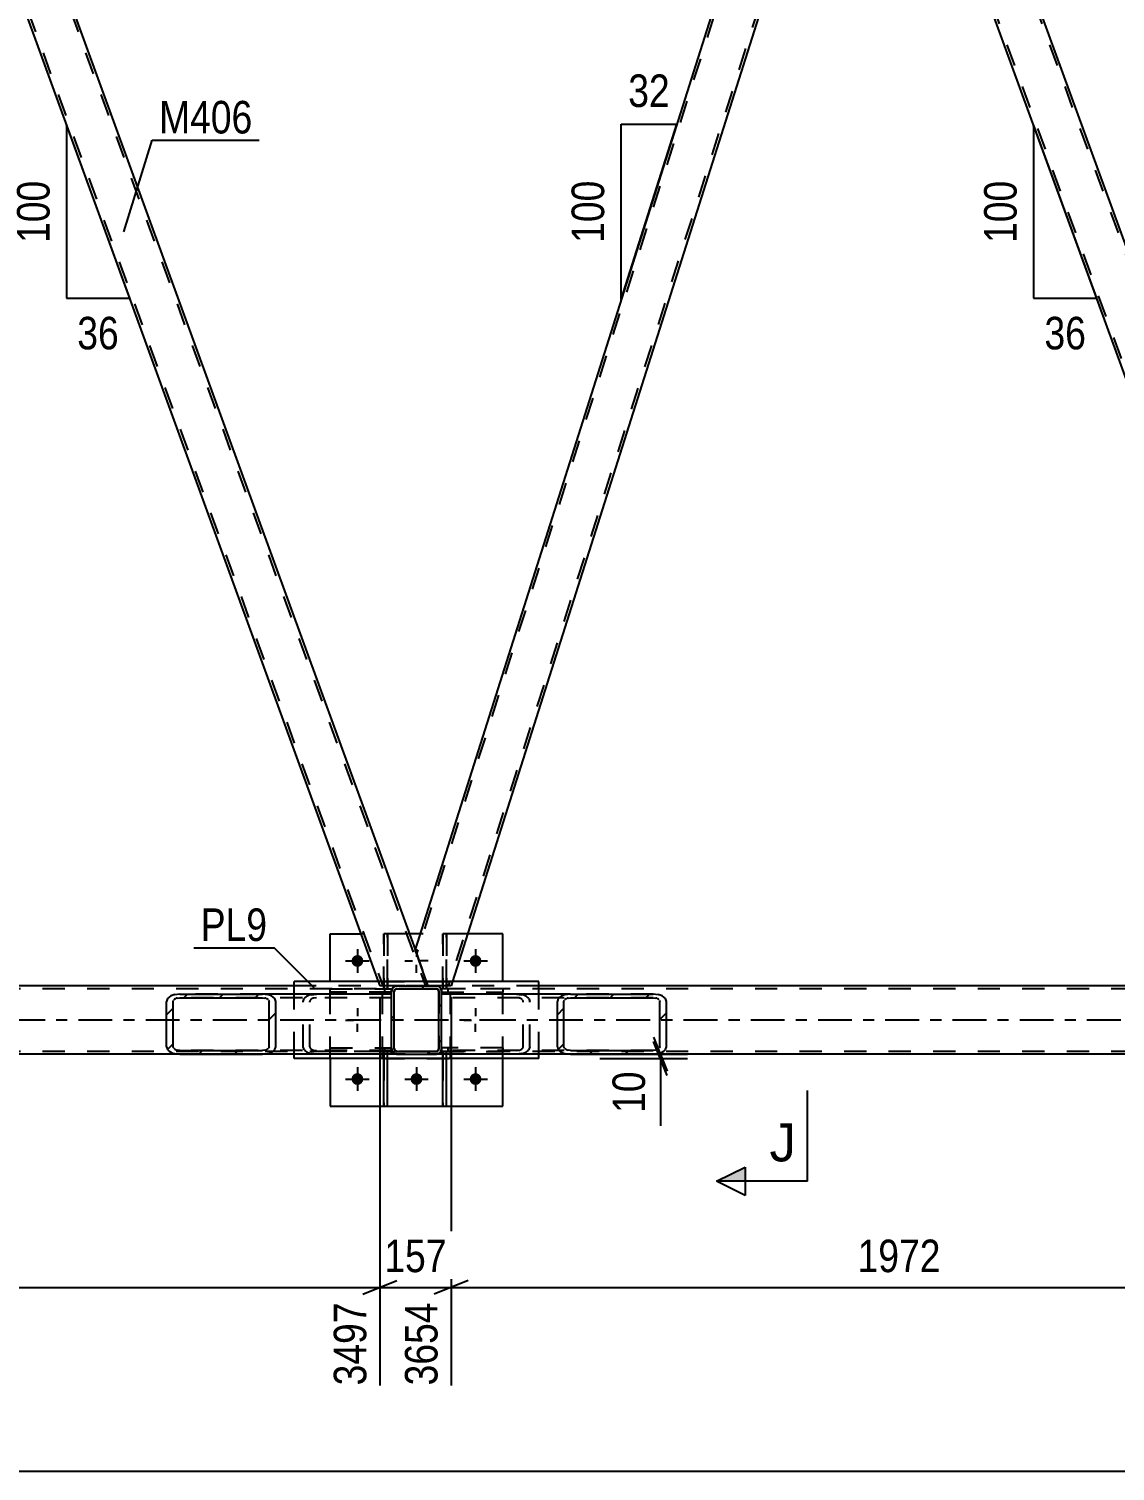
# Model space of a CAD drawing. Header units: millimetres. Extents: x -815 to 374, y -743 to 98.
# Drawn here: x -622.7 to -527, y -304.7 to -177.7 of the extents above; entities that cross this region are included whole.
import ezdxf

# ---------------------------------------------------------------- set-up
doc = ezdxf.new("R2010")
doc.units = ezdxf.units.MM
doc.linetypes.add('DXK_LINE_DOT2', pattern=[3.9198, 1.9599, -1.9599])
doc.linetypes.add('DXK_LINE_DOT3', pattern=[5.9187, 2.979, -0.9799, 0.9799, -0.9799])
doc.styles.add('Arial', font='ARIAL.TTF', dxfattribs={"height": 0.2})
doc.styles.add('Arial Narrow', font='ARIALN.TTF', dxfattribs={"height": 0.2})

# ---------------------------------------------------------------- blocks, each defined once
blk = doc.blocks.new('Part-232933173-7251 - 7159')
at = {"color": 7, "linetype": 'DXK_LINE_DOT2'}
for p, q in [((-596.15, -262.49), (-596.15, -262.17)), ((-596.15, -262.17), (-590.75, -262.17)), ((-590.75, -262.49), (-596.15, -262.49)), ((-591.35, -262.49), (-591.35, -262.17)), ((-591.35, -262.17), (-590.75, -262.17)), ((-591.35, -262.49), (-590.75, -262.49)), ((-590.75, -262.49), (-590.75, -262.17)), ((-590.75, -262.17), (-590.75, -262.49))]:
    blk.add_line(p, q, dxfattribs=at)
blk = doc.blocks.new('Bolt-232933173-7168 - 7159')
at = {"linetype": 'Continuous'}
for points in [[(-593.23, -259.73, -1), (-594.27, -259.73, -1)], [(-582.83, -259.73, -1), (-583.87, -259.73, -1)], [(-593.23, -270.13, -1), (-594.27, -270.13, -1)], [(-588.03, -270.13, -1), (-589.07, -270.13, -1)], [(-582.83, -270.13, -1), (-583.87, -270.13, -1)]]:
    blk.add_hatch(color=1, dxfattribs=at).paths.add_polyline_path(points)
at = {"color": 1, "linetype": 'Continuous'}
for p, q in [((-593.75, -258.69), (-593.75, -260.77)), ((-588.55, -258.69), (-588.55, -259.38)), ((-583.35, -258.69), (-583.35, -260.77)), ((-594.79, -259.73), (-592.71, -259.73)), ((-589.59, -259.73), (-588.9, -259.73)), ((-588.55, -260.77), (-588.55, -260.08)), ((-587.51, -259.73), (-588.2, -259.73)), ((-584.39, -259.73), (-582.31, -259.73)), ((-593.75, -263.89), (-593.75, -264.58)), ((-583.35, -263.89), (-583.35, -264.58)), ((-594.79, -264.93), (-594.1, -264.93)), ((-593.75, -265.97), (-593.75, -265.28)), ((-592.71, -264.93), (-593.4, -264.93)), ((-584.39, -264.93), (-583.7, -264.93)), ((-583.35, -265.97), (-583.35, -265.28)), ((-582.31, -264.93), (-583, -264.93)), ((-593.75, -269.09), (-593.75, -271.17)), ((-588.55, -269.09), (-588.55, -271.17)), ((-583.35, -269.09), (-583.35, -271.17)), ((-594.79, -270.13), (-592.71, -270.13)), ((-589.59, -270.13), (-587.51, -270.13)), ((-584.39, -270.13), (-582.31, -270.13))]:
    blk.add_line(p, q, dxfattribs=at)
blk = doc.blocks.new('Part-232933173-7254 - 7159')
at = {"color": 7, "linetype": 'DXK_LINE_DOT2'}
for p, q in [((-580.95, -267.37), (-586.35, -267.37)), ((-586.35, -267.37), (-586.35, -267.69)), ((-586.35, -267.69), (-586.35, -267.37)), ((-586.35, -267.69), (-580.95, -267.69)), ((-585.75, -267.69), (-585.75, -267.37)), ((-580.95, -267.37), (-580.95, -267.69))]:
    blk.add_line(p, q, dxfattribs=at)
blk = doc.blocks.new('Part-232933173-7247 - 7159')
at = {"color": 7, "linetype": 'DXK_LINE_DOT2'}
for p, q in [((-58.97, -262.17), (-731.67, -262.17)), ((-577.78, -261.93), (-599.32, -261.93)), ((-58.97, -267.69), (-731.67, -267.69)), ((-577.78, -267.93), (-599.32, -267.93))]:
    blk.add_line(p, q, dxfattribs=at)
at = {"color": 2, "linetype": 'Continuous'}
for p, q in [((-599.32, -261.93), (-662.91, -261.93)), ((-514.19, -261.93), (-577.78, -261.93)), ((-599.32, -267.93), (-662.91, -267.93)), ((-514.19, -267.93), (-577.78, -267.93))]:
    blk.add_line(p, q, dxfattribs=at)
at = {"color": 7, "linetype": 'DXK_LINE_DOT3'}
blk.add_line((-58.97, -264.93), (-731.67, -264.93), dxfattribs=at)
blk = doc.blocks.new('Part-232933173-7250 - 7159')
at = {"color": 2, "linetype": 'Continuous'}
for p, q in [((-596.15, -261.53), (-596.15, -257.33)), ((-596.15, -257.33), (-593.45, -257.33)), ((-588.24, -257.33), (-589.19, -257.33)), ((-580.95, -257.33), (-584.04, -257.33)), ((-580.95, -261.53), (-580.95, -257.33)), ((-596.15, -268.33), (-596.15, -272.53)), ((-580.95, -272.53), (-580.95, -268.33)), ((-596.15, -272.53), (-580.95, -272.53))]:
    blk.add_line(p, q, dxfattribs=at)
at = {"color": 7, "linetype": 'DXK_LINE_DOT2'}
for p, q in [((-589.19, -257.33), (-593.45, -257.33)), ((-584.04, -257.33), (-588.24, -257.33)), ((-596.15, -268.33), (-596.15, -261.53)), ((-580.95, -268.33), (-580.95, -261.53))]:
    blk.add_line(p, q, dxfattribs=at)
blk = doc.blocks.new('Part-232933173-7252 - 7159')
at = {"color": 7, "linetype": 'DXK_LINE_DOT2'}
for p, q in [((-596.15, -267.69), (-596.15, -267.37)), ((-596.15, -267.37), (-590.75, -267.37)), ((-590.75, -267.69), (-596.15, -267.69)), ((-591.35, -267.69), (-591.35, -267.37)), ((-591.35, -267.37), (-590.75, -267.37)), ((-591.35, -267.69), (-590.75, -267.69)), ((-590.75, -267.69), (-590.75, -267.37)), ((-590.75, -267.37), (-590.75, -267.69))]:
    blk.add_line(p, q, dxfattribs=at)
blk = doc.blocks.new('Part-232933173-7253 - 7159')
at = {"color": 7, "linetype": 'DXK_LINE_DOT2'}
for p, q in [((-580.95, -262.17), (-586.35, -262.17)), ((-586.35, -262.17), (-586.35, -262.49)), ((-586.35, -262.49), (-586.35, -262.17)), ((-586.35, -262.49), (-580.95, -262.49)), ((-585.75, -262.49), (-585.75, -262.17)), ((-580.95, -262.17), (-580.95, -262.49))]:
    blk.add_line(p, q, dxfattribs=at)
blk = doc.blocks.new('Part-232933173-7255 - 7159')
at = {"color": 7, "linetype": 'DXK_LINE_DOT2'}
for p, q in [((-585.9, -257.33), (-586.22, -257.33)), ((-586.22, -257.33), (-586.22, -261.57)), ((-586.22, -262.17), (-586.22, -257.33)), ((-585.9, -261.57), (-585.9, -257.33)), ((-585.9, -257.33), (-585.9, -262.17)), ((-585.9, -261.57), (-586.22, -261.57)), ((-586.22, -261.57), (-586.22, -262.17)), ((-585.9, -262.17), (-585.9, -261.57)), ((-585.9, -262.17), (-586.22, -262.17)), ((-585.9, -262.17), (-585.9, -262.17))]:
    blk.add_line(p, q, dxfattribs=at)
blk = doc.blocks.new('Part-232933173-7256 - 7159')
at = {"color": 7, "linetype": 'DXK_LINE_DOT2'}
for p, q in [((-591.1, -257.33), (-591.42, -257.33)), ((-591.42, -257.33), (-591.42, -261.57)), ((-591.42, -262.17), (-591.42, -257.33)), ((-591.1, -261.57), (-591.1, -257.33)), ((-591.1, -257.33), (-591.1, -262.17)), ((-591.1, -261.57), (-591.42, -261.57)), ((-591.42, -261.57), (-591.42, -262.17)), ((-591.1, -262.17), (-591.1, -261.57)), ((-591.1, -262.17), (-591.42, -262.17)), ((-591.1, -262.17), (-591.1, -262.17))]:
    blk.add_line(p, q, dxfattribs=at)
blk = doc.blocks.new('Part-232933173-7257 - 7159')
at = {"color": 7, "linetype": 'DXK_LINE_DOT2'}
for p, q in [((-586.22, -267.69), (-586.22, -267.69)), ((-586.22, -267.69), (-586.22, -268.29)), ((-586.22, -268.33), (-586.22, -267.69)), ((-585.9, -267.69), (-586.22, -267.69)), ((-585.9, -268.29), (-585.9, -267.69)), ((-585.9, -268.33), (-585.9, -267.69)), ((-586.22, -268.29), (-586.22, -272.53)), ((-586.22, -268.29), (-585.9, -268.29)), ((-585.9, -272.53), (-585.9, -268.29))]:
    blk.add_line(p, q, dxfattribs=at)
at = {"color": 2, "linetype": 'Continuous'}
for p, q in [((-586.22, -272.53), (-586.22, -268.33)), ((-585.9, -272.53), (-585.9, -268.33)), ((-586.22, -272.53), (-585.9, -272.53))]:
    blk.add_line(p, q, dxfattribs=at)
blk = doc.blocks.new('Part-232933173-7258 - 7159')
at = {"color": 7, "linetype": 'DXK_LINE_DOT2'}
for p, q in [((-591.42, -267.69), (-591.42, -267.69)), ((-591.42, -267.69), (-591.42, -268.29)), ((-591.42, -268.33), (-591.42, -267.69)), ((-591.1, -267.69), (-591.42, -267.69)), ((-591.1, -268.29), (-591.1, -267.69)), ((-591.1, -268.33), (-591.1, -267.69)), ((-591.42, -268.29), (-591.42, -272.53)), ((-591.42, -268.29), (-591.1, -268.29)), ((-591.1, -272.53), (-591.1, -268.29))]:
    blk.add_line(p, q, dxfattribs=at)
at = {"color": 2, "linetype": 'Continuous'}
for p, q in [((-591.42, -272.53), (-591.42, -268.33)), ((-591.1, -272.53), (-591.1, -268.33)), ((-591.42, -272.53), (-591.1, -272.53))]:
    blk.add_line(p, q, dxfattribs=at)
blk = doc.blocks.new('Part-232933173-7259 - 7159')
at = {"color": 7, "linetype": 'DXK_LINE_DOT2'}
for p, q in [((-591.55, -268.33), (-591.55, -261.53)), ((-591.55, -261.53), (-585.55, -261.53)), ((-585.55, -268.33), (-585.55, -261.53)), ((-591.55, -268.33), (-585.55, -268.33))]:
    blk.add_line(p, q, dxfattribs=at)
blk = doc.blocks.new('Part-232933173-7260 - 7159')
at = {"color": 7, "linetype": 'DXK_LINE_DOT2'}
for p, q in [((-590.71, -262.22), (-590.75, -262.41)), ((-590.75, -262.41), (-590.71, -262.22)), ((-590.75, -267.45), (-590.75, -262.41)), ((-590.75, -262.41), (-590.75, -262.41)), ((-590.75, -267.45), (-590.75, -262.41)), ((-590.49, -262.32), (-590.51, -262.41)), ((-590.51, -262.41), (-590.49, -262.32)), ((-590.51, -267.45), (-590.51, -262.41)), ((-590.51, -262.41), (-590.51, -262.41)), ((-590.51, -267.45), (-590.51, -262.41)), ((-590.44, -262.24), (-590.49, -262.32)), ((-590.49, -262.32), (-590.44, -262.24)), ((-590.27, -261.93), (-590.45, -261.96)), ((-590.45, -261.96), (-590.27, -261.93)), ((-590.36, -262.19), (-590.44, -262.24)), ((-590.27, -262.17), (-590.36, -262.19)), ((-586.83, -261.93), (-590.27, -261.93)), ((-590.27, -261.93), (-590.27, -261.93)), ((-586.83, -261.93), (-590.27, -261.93)), ((-590.27, -262.17), (-586.83, -262.17)), ((-590.27, -262.17), (-590.27, -262.17)), ((-586.83, -262.17), (-590.27, -262.17)), ((-586.83, -261.93), (-586.83, -261.93)), ((-586.65, -261.96), (-586.83, -261.93)), ((-586.83, -261.93), (-586.65, -261.96)), ((-586.83, -262.17), (-586.83, -262.17)), ((-586.74, -262.19), (-586.83, -262.17)), ((-586.83, -262.17), (-586.74, -262.19)), ((-586.66, -262.24), (-586.74, -262.19)), ((-586.74, -262.19), (-586.66, -262.24)), ((-586.61, -262.32), (-586.66, -262.24)), ((-586.66, -262.24), (-586.61, -262.32)), ((-586.59, -262.41), (-586.61, -262.32)), ((-586.61, -262.32), (-586.59, -262.41)), ((-586.59, -267.45), (-586.59, -262.41)), ((-586.59, -262.41), (-586.59, -262.41)), ((-586.59, -262.41), (-586.59, -267.45)), ((-586.35, -262.41), (-586.39, -262.22)), ((-586.39, -262.22), (-586.35, -262.41)), ((-586.35, -267.45), (-586.35, -262.41)), ((-586.35, -262.41), (-586.35, -262.41)), ((-586.35, -267.45), (-586.35, -262.41)), ((-590.75, -267.45), (-590.75, -267.45)), ((-590.75, -267.45), (-590.71, -267.63)), ((-590.71, -267.63), (-590.75, -267.45)), ((-590.51, -267.45), (-590.51, -267.45)), ((-590.51, -267.45), (-590.49, -267.54)), ((-590.49, -267.54), (-590.51, -267.45)), ((-590.49, -267.54), (-590.44, -267.62)), ((-590.44, -267.62), (-590.49, -267.54)), ((-590.45, -267.89), (-590.27, -267.93)), ((-590.27, -267.93), (-590.45, -267.89)), ((-590.44, -267.62), (-590.36, -267.67)), ((-590.36, -267.67), (-590.44, -267.62)), ((-590.36, -267.67), (-590.27, -267.69)), ((-590.27, -267.69), (-590.36, -267.67)), ((-590.27, -267.69), (-586.83, -267.69)), ((-590.27, -267.69), (-590.27, -267.69)), ((-586.83, -267.69), (-590.27, -267.69)), ((-590.27, -267.93), (-586.83, -267.93)), ((-590.27, -267.93), (-590.27, -267.93)), ((-590.27, -267.93), (-586.83, -267.93)), ((-586.74, -267.67), (-586.83, -267.69)), ((-586.83, -267.69), (-586.83, -267.69)), ((-586.83, -267.93), (-586.65, -267.89)), ((-586.65, -267.89), (-586.83, -267.93)), ((-586.83, -267.93), (-586.83, -267.93)), ((-586.66, -267.62), (-586.74, -267.67)), ((-586.66, -267.62), (-586.61, -267.54)), ((-586.61, -267.54), (-586.66, -267.62)), ((-586.61, -267.54), (-586.59, -267.45)), ((-586.59, -267.45), (-586.61, -267.54)), ((-586.59, -267.45), (-586.59, -267.45)), ((-586.39, -267.63), (-586.35, -267.45)), ((-586.35, -267.45), (-586.39, -267.63)), ((-586.35, -267.45), (-586.35, -267.45))]:
    blk.add_line(p, q, dxfattribs=at)
at = {"color": 7, "linetype": 'DXK_LINE_DOT3'}
blk.add_line((-588.55, -264.93), (-588.55, -264.93), dxfattribs=at)
at = {"color": 7, "linetype": 'DXK_LINE_DOT2'}
for centre, start, end in [((-590.27, -262.41), 112.5, 157.5), ((-590.27, -262.41), 112.5, 157.5), ((-586.83, -262.41), 22.5, 67.5), ((-586.83, -262.41), 22.5, 67.5), ((-590.27, -267.45), 202.5, 247.5), ((-590.27, -267.45), 202.5, 247.5), ((-586.83, -267.45), 292.5, 337.5), ((-586.83, -267.45), 292.5, 337.5)]:
    blk.add_arc(centre, 0.48, start, end, dxfattribs=at)
blk = doc.blocks.new('Part-232933173-7292 - 7159')
at = {"color": 2, "linetype": 'Continuous'}
for p, q in [((-577.78, -261.53), (-599.32, -261.53)), ((-599.32, -262.65), (-599.32, -261.53)), ((-577.78, -262.65), (-577.78, -261.53)), ((-599.32, -268.33), (-599.32, -267.93)), ((-577.78, -268.33), (-577.78, -267.93)), ((-577.78, -268.33), (-599.32, -268.33))]:
    blk.add_line(p, q, dxfattribs=at)
at = {"color": 7, "linetype": 'DXK_LINE_DOT2'}
for p, q in [((-599.32, -267.93), (-599.32, -262.65)), ((-577.78, -267.93), (-577.78, -262.65))]:
    blk.add_line(p, q, dxfattribs=at)
blk = doc.blocks.new('Part-232933173-7430 - 7159')
at = {"color": 7, "linetype": 'DXK_LINE_DOT2'}
for p, q in [((-545.69, -142.93), (-549.95, -142.93)), ((-548.78, -146.14), (-549.95, -142.93)), ((-506.38, -261.93), (-549.69, -142.93)), ((-502.63, -261.93), (-545.95, -142.93)), ((-545.55, -143.33), (-545.69, -142.93)), ((-502.38, -261.93), (-503.55, -258.73)), ((-506.64, -261.93), (-506.78, -261.53)), ((-506.64, -261.93), (-502.38, -261.93))]:
    blk.add_line(p, q, dxfattribs=at)
at = {"color": 2, "linetype": 'Continuous'}
for p, q in [((-503.55, -258.73), (-545.55, -143.33)), ((-506.78, -261.53), (-548.78, -146.14))]:
    blk.add_line(p, q, dxfattribs=at)
blk = doc.blocks.new('Part-232933173-7316 - 7159')
at = {"linetype": 'Continuous'}
h = blk.add_hatch(dxfattribs=at)
h.set_pattern_fill('', scale=0.7, style=0, pattern_type=0)
h.set_pattern_definition([(45, (-576.0663, -267.536), (-1.57154, 1.57154), [])])
h.paths.add_polyline_path([(-576.15, -267.29), (-576.07, -267.54), (-575.81, -267.74), (-575.44, -267.88), (-574.99, -267.93), (-567.71, -267.93), (-567.27, -267.88), (-566.89, -267.74), (-566.64, -267.54), (-566.55, -267.29), (-566.55, -263.29), (-566.64, -263.05), (-566.89, -262.84), (-567.27, -262.7), (-567.71, -262.65), (-574.99, -262.65), (-575.44, -262.7), (-575.81, -262.84), (-576.07, -263.05), (-576.15, -263.29)])
h.paths.add_polyline_path([(-575.53, -263.17), (-575.4, -263.06), (-575.21, -263), (-574.99, -262.97), (-567.71, -262.97), (-567.49, -263), (-567.3, -263.06), (-567.17, -263.17), (-567.13, -263.29), (-567.13, -267.29), (-567.17, -267.41), (-567.3, -267.52), (-567.49, -267.59), (-567.71, -267.61), (-574.99, -267.61), (-575.21, -267.59), (-575.4, -267.52), (-575.53, -267.41), (-575.57, -267.29), (-575.57, -263.29)])
at = {"color": 2, "linetype": 'Continuous'}
for p, q in [((-574.99, -262.65), (-586.34, -262.65)), ((-574.99, -262.65), (-575.44, -262.7)), ((-574.99, -262.65), (-567.71, -262.65)), ((-567.27, -262.7), (-567.71, -262.65)), ((-576.07, -263.05), (-576.15, -263.29)), ((-576.15, -267.29), (-576.15, -263.29)), ((-575.57, -263.29), (-575.53, -263.17)), ((-575.57, -267.29), (-575.57, -263.29)), ((-575.21, -263), (-574.99, -262.97)), ((-574.99, -262.97), (-567.71, -262.97)), ((-567.71, -262.97), (-567.49, -263)), ((-567.17, -263.17), (-567.13, -263.29)), ((-567.13, -267.29), (-567.13, -263.29)), ((-566.55, -263.29), (-566.64, -263.05)), ((-566.55, -267.29), (-566.55, -263.29)), ((-586.34, -267.74), (-586.34, -267.46)), ((-586.34, -267.93), (-586.34, -267.74)), ((-574.99, -267.93), (-586.34, -267.93)), ((-576.15, -267.29), (-576.07, -267.54)), ((-575.53, -267.41), (-575.57, -267.29)), ((-575.44, -267.88), (-574.99, -267.93)), ((-574.99, -267.61), (-575.21, -267.59)), ((-574.99, -267.61), (-567.71, -267.61)), ((-574.99, -267.93), (-567.71, -267.93)), ((-567.49, -267.59), (-567.71, -267.61)), ((-567.71, -267.93), (-567.27, -267.88)), ((-567.13, -267.29), (-567.17, -267.41)), ((-566.64, -267.54), (-566.55, -267.29))]:
    blk.add_line(p, q, dxfattribs=at)
at = {"color": 7, "linetype": 'DXK_LINE_DOT2'}
for p, q in [((-586.34, -262.65), (-586.34, -262.65)), ((-586.34, -267.54), (-586.34, -262.65)), ((-579.74, -262.65), (-579.3, -262.7)), ((-567.71, -262.65), (-574.99, -262.65)), ((-567.71, -262.97), (-586.34, -262.97)), ((-579.52, -263), (-579.74, -262.97)), ((-579.16, -263.29), (-579.2, -263.17)), ((-579.16, -267.29), (-579.16, -263.29)), ((-578.67, -263.05), (-578.58, -263.29)), ((-578.58, -267.29), (-578.58, -263.29)), ((-567.71, -267.61), (-586.34, -267.61)), ((-586.34, -267.74), (-586.34, -267.61)), ((-579.74, -267.61), (-579.52, -267.59)), ((-579.3, -267.88), (-579.74, -267.93)), ((-579.2, -267.41), (-579.16, -267.29)), ((-578.58, -267.29), (-578.67, -267.54)), ((-567.71, -267.93), (-574.99, -267.93))]:
    blk.add_line(p, q, dxfattribs=at)
for centre, radius, start, end in [((-579.48, -263.77), 1.09, 41.9363, 80.4819), ((-579.61, -263.53), 0.545, 41.9363, 80.4819), ((-579.61, -267.05), 0.545, 279.5182, 318.0638), ((-579.48, -266.81), 1.09, 279.5182, 318.0638)]:
    blk.add_arc(centre, radius, start, end, dxfattribs=at)
at = {"color": 2, "linetype": 'Continuous'}
for centre, radius, start, end in [((-575.26, -263.77), 1.09, 99.5182, 138.0638), ((-567.45, -263.77), 1.09, 41.9363, 80.4819), ((-575.12, -263.53), 0.545, 99.5182, 138.0638), ((-567.58, -263.53), 0.545, 41.9363, 80.4819), ((-575.26, -266.81), 1.09, 221.9363, 260.4819), ((-575.12, -267.05), 0.545, 221.9363, 260.4819), ((-567.58, -267.05), 0.545, 279.5182, 318.0638), ((-567.45, -266.81), 1.09, 279.5182, 318.0638)]:
    blk.add_arc(centre, radius, start, end, dxfattribs=at)
blk = doc.blocks.new('Part-232933173-7446 - 7159')
at = {"linetype": 'Continuous'}
h = blk.add_hatch(dxfattribs=at)
h.set_pattern_fill('', scale=0.7, style=0, pattern_type=0)
h.set_pattern_definition([(45, (-590.5967, -267.7873), (-1.57154, 1.57154), [])])
h.paths.add_polyline_path([(-590.7, -267.63), (-590.6, -267.79), (-590.44, -267.89), (-590.26, -267.93), (-586.82, -267.93), (-586.63, -267.89), (-586.48, -267.79), (-586.37, -267.63), (-586.34, -267.45), (-586.34, -262.41), (-586.37, -262.22), (-586.48, -262.07), (-586.63, -261.96), (-586.82, -261.93), (-590.26, -261.93), (-590.44, -261.96), (-590.6, -262.07), (-590.7, -262.22), (-590.74, -262.41), (-590.74, -267.45)])
h.paths.add_polyline_path([(-590.5, -262.41), (-590.48, -262.32), (-590.43, -262.24), (-590.35, -262.19), (-590.26, -262.17), (-586.82, -262.17), (-586.73, -262.19), (-586.65, -262.24), (-586.6, -262.32), (-586.58, -262.41), (-586.58, -267.45), (-586.6, -267.54), (-586.65, -267.62), (-586.73, -267.67), (-586.82, -267.69), (-590.26, -267.69), (-590.35, -267.67), (-590.43, -267.62), (-590.48, -267.54), (-590.5, -267.45)])
at = {"color": 7, "linetype": 'DXK_LINE_DOT2'}
for p, q in [((-590.74, -262.41), (-590.7, -262.22)), ((-590.74, -267.45), (-590.74, -262.41)), ((-590.48, -262.32), (-590.5, -262.41)), ((-590.5, -267.45), (-590.5, -262.41)), ((-590.43, -262.24), (-590.48, -262.32)), ((-590.44, -261.96), (-590.26, -261.93)), ((-590.35, -262.19), (-590.43, -262.24)), ((-590.26, -262.17), (-590.35, -262.19)), ((-590.26, -261.93), (-586.82, -261.93)), ((-590.26, -262.17), (-586.82, -262.17)), ((-586.82, -261.93), (-586.63, -261.96)), ((-586.73, -262.19), (-586.82, -262.17)), ((-586.65, -262.24), (-586.73, -262.19)), ((-586.6, -262.32), (-586.65, -262.24)), ((-586.58, -262.41), (-586.6, -262.32)), ((-586.58, -267.45), (-586.58, -262.41)), ((-586.37, -262.22), (-586.34, -262.41)), ((-586.34, -267.45), (-586.34, -262.41)), ((-590.7, -267.63), (-590.74, -267.45)), ((-590.5, -267.45), (-590.48, -267.54)), ((-590.48, -267.54), (-590.43, -267.62)), ((-590.26, -267.93), (-590.44, -267.89)), ((-590.43, -267.62), (-590.35, -267.67)), ((-590.35, -267.67), (-590.26, -267.69)), ((-590.26, -267.69), (-586.82, -267.69)), ((-590.26, -267.93), (-586.82, -267.93)), ((-586.82, -267.69), (-586.73, -267.67)), ((-586.63, -267.89), (-586.82, -267.93)), ((-586.73, -267.67), (-586.65, -267.62)), ((-586.65, -267.62), (-586.6, -267.54)), ((-586.6, -267.54), (-586.58, -267.45)), ((-586.34, -267.45), (-586.37, -267.63))]:
    blk.add_line(p, q, dxfattribs=at)
at = {"color": 2, "linetype": 'Continuous'}
for p, q in [((-590.7, -262.22), (-590.74, -262.41)), ((-590.74, -262.41), (-590.74, -262.41)), ((-590.74, -267.45), (-590.74, -262.41)), ((-590.5, -262.41), (-590.48, -262.32)), ((-590.5, -262.41), (-590.5, -262.41)), ((-590.5, -267.45), (-590.5, -262.41)), ((-590.48, -262.32), (-590.43, -262.24)), ((-590.26, -261.93), (-590.44, -261.96)), ((-590.43, -262.24), (-590.35, -262.19)), ((-590.35, -262.19), (-590.26, -262.17)), ((-590.26, -261.93), (-590.26, -261.93)), ((-590.26, -261.93), (-586.82, -261.93)), ((-590.26, -262.17), (-590.26, -262.17)), ((-590.26, -262.17), (-586.82, -262.17)), ((-586.82, -261.93), (-586.82, -261.93)), ((-586.63, -261.96), (-586.82, -261.93)), ((-586.82, -262.17), (-586.82, -262.17)), ((-586.82, -262.17), (-586.73, -262.19)), ((-586.73, -262.19), (-586.65, -262.24)), ((-586.65, -262.24), (-586.6, -262.32)), ((-586.6, -262.32), (-586.58, -262.41)), ((-586.58, -262.41), (-586.58, -262.41)), ((-586.58, -267.45), (-586.58, -262.41)), ((-586.34, -262.41), (-586.37, -262.22)), ((-586.34, -262.41), (-586.34, -262.41)), ((-586.34, -267.45), (-586.34, -262.41)), ((-590.74, -267.45), (-590.74, -267.45)), ((-590.74, -267.45), (-590.7, -267.63)), ((-590.5, -267.45), (-590.5, -267.45)), ((-590.48, -267.54), (-590.5, -267.45)), ((-590.43, -267.62), (-590.48, -267.54)), ((-590.44, -267.89), (-590.26, -267.93)), ((-590.35, -267.67), (-590.43, -267.62)), ((-590.26, -267.69), (-590.35, -267.67)), ((-590.26, -267.69), (-590.26, -267.69)), ((-590.26, -267.69), (-586.82, -267.69)), ((-590.26, -267.93), (-590.26, -267.93)), ((-590.26, -267.93), (-586.82, -267.93)), ((-586.73, -267.67), (-586.82, -267.69)), ((-586.82, -267.69), (-586.82, -267.69)), ((-586.82, -267.93), (-586.63, -267.89)), ((-586.82, -267.93), (-586.82, -267.93)), ((-586.65, -267.62), (-586.73, -267.67)), ((-586.6, -267.54), (-586.65, -267.62)), ((-586.58, -267.45), (-586.6, -267.54)), ((-586.58, -267.45), (-586.58, -267.45)), ((-586.37, -267.63), (-586.34, -267.45)), ((-586.34, -267.45), (-586.34, -267.45))]:
    blk.add_line(p, q, dxfattribs=at)
at = {"color": 7, "linetype": 'DXK_LINE_DOT2'}
for centre, start, end in [((-590.26, -262.41), 112.5, 157.5), ((-586.82, -262.41), 22.5, 67.5), ((-590.26, -267.45), 202.5, 247.5), ((-586.82, -267.45), 292.5, 337.5)]:
    blk.add_arc(centre, 0.48, start, end, dxfattribs=at)
at = {"color": 2, "linetype": 'Continuous'}
for centre, start, end in [((-590.26, -262.41), 112.5, 157.5), ((-586.82, -262.41), 22.5, 67.5), ((-590.26, -267.45), 202.5, 247.5), ((-586.82, -267.45), 292.5, 337.5)]:
    blk.add_arc(centre, 0.48, start, end, dxfattribs=at)
blk = doc.blocks.new('Part-232933173-7390 - 7159')
at = {"color": 2, "linetype": 'Continuous'}
for p, q in [((-552.09, -143.33), (-588.68, -258.73)), ((-549.8, -143.33), (-548.78, -146.14)), ((-548.78, -146.14), (-585.37, -261.53)), ((-587.66, -261.53), (-588.68, -258.73))]:
    blk.add_line(p, q, dxfattribs=at)
at = {"color": 7, "linetype": 'DXK_LINE_DOT2'}
for p, q in [((-551.71, -142.93), (-588.55, -259.1)), ((-551.96, -142.93), (-552.09, -143.33)), ((-551.96, -142.93), (-549.95, -142.93)), ((-549.95, -142.93), (-549.8, -143.33)), ((-548.92, -145.77), (-585.75, -261.93)), ((-587.51, -261.93), (-587.66, -261.53)), ((-585.37, -261.53), (-585.5, -261.93)), ((-585.5, -261.93), (-587.51, -261.93))]:
    blk.add_line(p, q, dxfattribs=at)
blk = doc.blocks.new('Part-232933173-7425 - 7159')
at = {"color": 7, "linetype": 'DXK_LINE_DOT2'}
for p, q in [((-630.83, -142.93), (-635.08, -142.93)), ((-635.08, -142.93), (-633.92, -146.14)), ((-634.83, -142.93), (-591.52, -261.93)), ((-631.08, -142.93), (-587.77, -261.93)), ((-630.83, -142.93), (-630.68, -143.33)), ((-588.68, -258.73), (-587.51, -261.93)), ((-591.92, -261.53), (-591.77, -261.93)), ((-587.51, -261.93), (-591.77, -261.93))]:
    blk.add_line(p, q, dxfattribs=at)
at = {"color": 2, "linetype": 'Continuous'}
for p, q in [((-630.68, -143.33), (-588.68, -258.73)), ((-633.92, -146.14), (-591.92, -261.53))]:
    blk.add_line(p, q, dxfattribs=at)
blk = doc.blocks.new('Part-232933173-7450 - 7159')
at = {"linetype": 'Continuous'}
h = blk.add_hatch(dxfattribs=at)
h.set_pattern_fill('', scale=0.7, style=0, pattern_type=0)
h.set_pattern_definition([(45, (-610.4641, -267.536), (-1.57154, 1.57154), [])])
h.paths.add_polyline_path([(-610.55, -267.29), (-610.46, -267.54), (-610.21, -267.74), (-609.83, -267.88), (-609.39, -267.93), (-602.11, -267.93), (-601.66, -267.88), (-601.29, -267.74), (-601.03, -267.54), (-600.94, -267.29), (-600.94, -263.29), (-601.03, -263.05), (-601.29, -262.84), (-601.66, -262.7), (-602.11, -262.65), (-609.39, -262.65), (-609.83, -262.7), (-610.21, -262.84), (-610.46, -263.05), (-610.55, -263.29)])
h.paths.add_polyline_path([(-609.93, -263.17), (-609.8, -263.06), (-609.61, -263), (-609.39, -262.97), (-602.11, -262.97), (-601.89, -263), (-601.7, -263.06), (-601.57, -263.17), (-601.53, -263.29), (-601.53, -267.29), (-601.57, -267.41), (-601.7, -267.52), (-601.89, -267.59), (-602.11, -267.61), (-609.39, -267.61), (-609.61, -267.59), (-609.8, -267.52), (-609.93, -267.41), (-609.97, -267.29), (-609.97, -263.29)])
at = {"color": 2, "linetype": 'Continuous'}
for p, q in [((-609.39, -262.65), (-609.83, -262.7)), ((-609.39, -262.65), (-602.11, -262.65)), ((-590.74, -262.65), (-602.11, -262.65)), ((-601.66, -262.7), (-602.11, -262.65)), ((-590.74, -267.93), (-590.74, -262.65)), ((-610.46, -263.05), (-610.55, -263.29)), ((-610.55, -267.29), (-610.55, -263.29)), ((-609.97, -263.29), (-609.93, -263.17)), ((-609.97, -267.29), (-609.97, -263.29)), ((-609.61, -263), (-609.39, -262.97)), ((-609.39, -262.97), (-602.11, -262.97)), ((-602.11, -262.97), (-601.89, -263)), ((-601.57, -263.17), (-601.53, -263.29)), ((-601.53, -267.29), (-601.53, -263.29)), ((-600.94, -263.29), (-601.03, -263.05)), ((-600.94, -267.29), (-600.94, -263.29)), ((-610.55, -267.29), (-610.46, -267.54)), ((-609.93, -267.41), (-609.97, -267.29)), ((-609.83, -267.88), (-609.39, -267.93)), ((-609.39, -267.61), (-609.61, -267.59)), ((-609.39, -267.61), (-602.11, -267.61)), ((-609.39, -267.93), (-602.11, -267.93)), ((-601.89, -267.59), (-602.11, -267.61)), ((-602.11, -267.93), (-601.66, -267.88)), ((-590.74, -267.93), (-602.11, -267.93)), ((-601.53, -267.29), (-601.57, -267.41)), ((-601.03, -267.54), (-600.94, -267.29))]:
    blk.add_line(p, q, dxfattribs=at)
at = {"color": 7, "linetype": 'DXK_LINE_DOT2'}
for p, q in [((-602.11, -262.65), (-609.39, -262.65)), ((-597.8, -262.7), (-597.36, -262.65)), ((-590.74, -262.97), (-609.39, -262.97)), ((-598.52, -263.29), (-598.43, -263.05)), ((-598.52, -267.29), (-598.52, -263.29)), ((-597.9, -263.17), (-597.94, -263.29)), ((-597.94, -267.29), (-597.94, -263.29)), ((-597.36, -262.97), (-597.58, -263)), ((-590.74, -267.61), (-609.39, -267.61)), ((-602.11, -267.93), (-609.39, -267.93)), ((-598.43, -267.54), (-598.52, -267.29)), ((-597.94, -267.29), (-597.9, -267.41)), ((-597.36, -267.93), (-597.8, -267.88)), ((-597.58, -267.59), (-597.36, -267.61))]:
    blk.add_line(p, q, dxfattribs=at)
at = {"color": 2, "linetype": 'Continuous'}
for centre, radius, start, end in [((-609.65, -263.77), 1.09, 99.5182, 138.0638), ((-601.84, -263.77), 1.09, 41.9363, 80.4819), ((-609.52, -263.53), 0.545, 99.5182, 138.0638), ((-601.98, -263.53), 0.545, 41.9363, 80.4819), ((-609.65, -266.81), 1.09, 221.9363, 260.4819), ((-609.52, -267.05), 0.545, 221.9363, 260.4819), ((-601.98, -267.05), 0.545, 279.5182, 318.0638), ((-601.84, -266.81), 1.09, 279.5182, 318.0638)]:
    blk.add_arc(centre, radius, start, end, dxfattribs=at)
at = {"color": 7, "linetype": 'DXK_LINE_DOT2'}
for centre, radius, start, end in [((-597.62, -263.77), 1.09, 99.5182, 138.0638), ((-597.49, -263.53), 0.545, 99.5182, 138.0638), ((-597.62, -266.81), 1.09, 221.9363, 260.4819), ((-597.49, -267.05), 0.545, 221.9363, 260.4819)]:
    blk.add_arc(centre, radius, start, end, dxfattribs=at)
blk = doc.blocks.new('StraightDimension-232933173-22117 - 7159')
at = {"color": 7, "linetype": 'Continuous'}
for p, q in [((-585.5, -262.93), (-585.5, -297.1)), ((-506.64, -262.93), (-506.64, -297.1)), ((-584, -287.88), (-587, -289.08)), ((-508.14, -289.08), (-505.14, -287.88)), ((-585.5, -288.48), (-506.64, -288.48))]:
    blk.add_line(p, q, dxfattribs=at)
at = {"color": 0}
blk.add_wipeout([(-541.81, -287.73), (-541.81, -283.53), (-550.32, -283.53), (-550.32, -287.73)], dxfattribs=at)
at = {"color": 3, "style": 'Arial Narrow'}
blk.add_text('1972', height=2.863, dxfattribs=at).set_placement((-549.72, -287.13))
at = {"color": 0, "linetype": 'Continuous'}
blk.add_wipeout([(-507.24, -289.18), (-511.44, -289.18), (-511.44, -297.7), (-507.24, -297.7)], dxfattribs=at)
at = {"color": 3, "linetype": 'Continuous', "style": 'Arial Narrow'}
blk.add_text('5626', height=2.863, rotation=90.0002, dxfattribs=at).set_placement((-507.84, -297.1))
blk = doc.blocks.new('AngleDimension-232933173-20716 - 7159')
at = {"color": 7, "linetype": 'Continuous'}
for p, q in [((-619.18, -186.63), (-619.35, -186.16)), ((-619.35, -186.16), (-613.81, -201.38)), ((-619.35, -186.16), (-619.35, -201.38)), ((-619.35, -201.38), (-613.81, -201.38))]:
    blk.add_line(p, q, dxfattribs=at)
at = {"color": 0}
for points in [[(-620.25, -190.43), (-624.45, -190.43), (-624.45, -197.11), (-620.25, -197.11)], [(-614.15, -206.48), (-614.15, -202.28), (-619.01, -202.28), (-619.01, -206.48)]]:
    blk.add_wipeout(points, dxfattribs=at)
at = {"color": 3, "style": 'Arial Narrow'}
blk.add_text('100', height=2.863, rotation=90.0002, dxfattribs=at).set_placement((-620.85, -196.51))
blk.add_text('36', height=2.863, dxfattribs=at).set_placement((-618.41, -205.88))
blk = doc.blocks.new('StraightDimension-232933173-22118 - 7159')
at = {"color": 7, "linetype": 'Continuous'}
for p, q in [((-591.77, -262.93), (-591.77, -297.1)), ((-585.5, -262.93), (-585.5, -297.1)), ((-593.27, -289.08), (-590.27, -287.88)), ((-584, -287.88), (-587, -289.08)), ((-591.77, -288.48), (-585.5, -288.48))]:
    blk.add_line(p, q, dxfattribs=at)
at = {"color": 0}
blk.add_wipeout([(-585.29, -287.73), (-585.29, -283.53), (-591.98, -283.53), (-591.98, -287.73)], dxfattribs=at)
at = {"color": 0, "linetype": 'Continuous'}
blk.add_wipeout([(-586.1, -289.18), (-590.3, -289.18), (-590.3, -297.7), (-586.1, -297.7)], dxfattribs=at)
at = {"color": 3, "style": 'Arial Narrow'}
blk.add_text('157', height=2.863, dxfattribs=at).set_placement((-591.38, -287.13))
at = {"color": 3, "linetype": 'Continuous', "style": 'Arial Narrow'}
blk.add_text('3654', height=2.863, rotation=90.0002, dxfattribs=at).set_placement((-586.7, -297.1))
blk = doc.blocks.new('StraightDimension-232933173-7860 - 7159')
at = {"color": 7, "linetype": 'Continuous'}
blk.add_line((-775.39, -304.65), (-46.07, -304.65), dxfattribs=at)
blk = doc.blocks.new('AngleDimension-232933173-20814 - 7159')
at = {"color": 7, "linetype": 'Continuous'}
for p, q in [((-534.04, -186.63), (-534.22, -186.16)), ((-534.22, -186.16), (-528.68, -201.38)), ((-534.22, -186.16), (-534.22, -201.38)), ((-534.22, -201.38), (-528.68, -201.38))]:
    blk.add_line(p, q, dxfattribs=at)
at = {"color": 0}
for points in [[(-535.12, -190.43), (-539.32, -190.43), (-539.32, -197.11), (-535.12, -197.11)], [(-529.02, -206.48), (-529.02, -202.28), (-533.87, -202.28), (-533.87, -206.48)]]:
    blk.add_wipeout(points, dxfattribs=at)
at = {"color": 3, "style": 'Arial Narrow'}
blk.add_text('100', height=2.863, rotation=90.0002, dxfattribs=at).set_placement((-535.72, -196.51))
blk.add_text('36', height=2.863, dxfattribs=at).set_placement((-533.27, -205.88))
blk = doc.blocks.new('AngleDimension-232933173-8515 - 7159')
at = {"color": 7, "linetype": 'Continuous'}
for p, q in [((-565.26, -184.88), (-565.63, -186.04)), ((-570.53, -186.04), (-565.63, -186.04)), ((-570.53, -201.48), (-565.63, -186.04)), ((-570.53, -201.48), (-570.53, -186.04))]:
    blk.add_line(p, q, dxfattribs=at)
at = {"color": 0}
blk.add_wipeout([(-571.43, -190.42), (-575.63, -190.42), (-575.63, -197.1), (-571.43, -197.1)], dxfattribs=at)
at = {"color": 3, "style": 'Arial Narrow'}
blk.add_text('100', height=2.863, rotation=90.0002, dxfattribs=at).set_placement((-572.03, -196.5))
at = {"color": 0}
blk.add_wipeout([(-565.65, -185.14), (-565.65, -180.94), (-570.51, -180.94), (-570.51, -185.14)], dxfattribs=at)
at = {"color": 3, "style": 'Arial Narrow'}
blk.add_text('32', height=2.863, dxfattribs=at).set_placement((-569.91, -184.54))
blk = doc.blocks.new('StraightDimension-232933173-22119 - 7159')
at = {"color": 7, "linetype": 'Continuous'}
for p, q in [((-670.63, -262.93), (-670.63, -297.1)), ((-591.77, -262.93), (-591.77, -297.1)), ((-669.13, -287.88), (-672.13, -289.08)), ((-593.27, -289.08), (-590.27, -287.88)), ((-670.63, -288.48), (-591.77, -288.48))]:
    blk.add_line(p, q, dxfattribs=at)
at = {"color": 0}
blk.add_wipeout([(-626.95, -287.73), (-626.95, -283.53), (-635.46, -283.53), (-635.46, -287.73)], dxfattribs=at)
at = {"color": 3, "style": 'Arial Narrow'}
blk.add_text('1972', height=2.863, dxfattribs=at).set_placement((-634.86, -287.13))
at = {"color": 0, "linetype": 'Continuous'}
blk.add_wipeout([(-592.37, -289.18), (-596.57, -289.18), (-596.57, -297.7), (-592.37, -297.7)], dxfattribs=at)
at = {"color": 3, "linetype": 'Continuous', "style": 'Arial Narrow'}
blk.add_text('3497', height=2.863, rotation=90.0002, dxfattribs=at).set_placement((-592.97, -297.1))
blk = doc.blocks.new('StraightDimension-232933173-38617 - 7159')
at = {"color": 7, "linetype": 'Continuous'}
for p, q in [((-567.68, -266.43), (-566.48, -269.43)), ((-572.41, -267.93), (-564.68, -267.93)), ((-566.48, -269.83), (-567.68, -266.83)), ((-567.08, -268.33), (-567.08, -267.93)), ((-572.41, -268.33), (-564.68, -268.33)), ((-567.08, -268.33), (-567.08, -274.24)), ((-567.08, -268.33), (-567.08, -274.24))]:
    blk.add_line(p, q, dxfattribs=at)
at = {"color": 0}
blk.add_wipeout([(-567.83, -268.86), (-572.03, -268.86), (-572.03, -273.71), (-567.83, -273.71)], dxfattribs=at)
at = {"color": 3, "style": 'Arial Narrow'}
blk.add_text('10', height=2.863, rotation=90.0002, dxfattribs=at).set_placement((-568.43, -273.11))
blk = doc.blocks.new('Mark-232933173-7421 - 7159')
at = {"color": 0}
blk.add_wipeout([(-602.99, -186.87), (-602.99, -183.87), (-611.21, -183.87), (-611.21, -186.87)], dxfattribs=at)
blk.add_wipeout([(-602.99, -186.87), (-602.99, -183.87), (-611.21, -183.87), (-611.21, -186.87)], dxfattribs=at)
at = {"color": 30, "linetype": 'Continuous'}
for p, q in [((-614.32, -195.52), (-611.81, -187.47)), ((-611.81, -187.47), (-602.39, -187.47))]:
    blk.add_line(p, q, dxfattribs=at)
at = {"color": 3, "style": 'Arial Narrow'}
blk.add_text('M406', height=2.863, dxfattribs=at).set_placement((-611.21, -186.87))
blk = doc.blocks.new('Mark-232933173-59414 - 7159')
at = {"color": 0}
blk.add_wipeout([(-601.69, -257.97), (-601.69, -254.97), (-607.54, -254.97), (-607.54, -257.97)], dxfattribs=at)
blk.add_wipeout([(-601.69, -257.97), (-601.69, -254.97), (-607.54, -254.97), (-607.54, -257.97)], dxfattribs=at)
at = {"color": 30, "linetype": 'Continuous'}
for p in [(-608.14, -258.57), (-597.55, -262.1)]:
    blk.add_line(p, (-601.09, -258.57), dxfattribs=at)
at = {"color": 3, "style": 'Arial Narrow'}
blk.add_text('PL9', height=2.863, dxfattribs=at).set_placement((-607.54, -257.97))
blk = doc.blocks.new('SectionMark-232933173-8637 - 7159')
at = {"linetype": 'Continuous'}
blk.add_hatch(color=6, dxfattribs=at).paths.add_polyline_path([(-559.63, -277.88), (-559.63, -279.13), (-562.13, -279.13)])
at = {"color": 6, "linetype": 'Continuous'}
for p, q in [((-554.13, -279.13), (-554.13, -271.13)), ((-562.13, -279.13), (-559.63, -277.88)), ((-559.63, -277.88), (-559.63, -280.38)), ((-554.13, -279.13), (-562.13, -279.13)), ((-559.63, -280.38), (-562.13, -279.13))]:
    blk.add_line(p, q, dxfattribs=at)
at = {"color": 0, "linetype": 'Continuous'}
blk.add_wipeout([(-555.13, -277.38), (-555.13, -273.88), (-557.47, -273.88), (-557.47, -277.38)], dxfattribs=at)
at = {"color": 3, "linetype": 'Continuous', "style": 'Arial'}
blk.add_text('J', height=3.34, dxfattribs=at).set_placement((-557.47, -277.38))

msp = doc.modelspace()

# ---------------------------------------------------------------- block references
for name in ['Part-232933173-7425 - 7159', 'Part-232933173-7390 - 7159', 'Part-232933173-7430 - 7159', 'Part-232933173-7250 - 7159', 'Part-232933173-7256 - 7159', 'Part-232933173-7255 - 7159', 'Bolt-232933173-7168 - 7159', 'Part-232933173-7292 - 7159', 'Part-232933173-7259 - 7159', 'Part-232933173-7247 - 7159', 'Part-232933173-7450 - 7159', 'Part-232933173-7251 - 7159', 'Part-232933173-7260 - 7159', 'Part-232933173-7446 - 7159', 'Part-232933173-7253 - 7159', 'Part-232933173-7316 - 7159', 'Part-232933173-7252 - 7159', 'Part-232933173-7258 - 7159', 'Part-232933173-7254 - 7159', 'Part-232933173-7257 - 7159']:
    msp.add_blockref(name, (0, 0))

# ---------------------------------------------------------------- next in the draw order: block references
for name in ['AngleDimension-232933173-20716 - 7159', 'StraightDimension-232933173-22117 - 7159']:
    msp.add_blockref(name, (0, 0))

# ---------------------------------------------------------------- next in the draw order: block references
msp.add_blockref('StraightDimension-232933173-22118 - 7159', (0, 0))

# ---------------------------------------------------------------- next in the draw order: block references
msp.add_blockref('StraightDimension-232933173-7860 - 7159', (0, 0))

# ---------------------------------------------------------------- next in the draw order: block references
for name in ['SectionMark-232933173-8637 - 7159', 'AngleDimension-232933173-8515 - 7159', 'Mark-232933173-7421 - 7159', 'AngleDimension-232933173-20814 - 7159', 'Mark-232933173-59414 - 7159', 'StraightDimension-232933173-22119 - 7159', 'StraightDimension-232933173-38617 - 7159']:
    msp.add_blockref(name, (0, 0))

doc.saveas('drawing.dxf')
